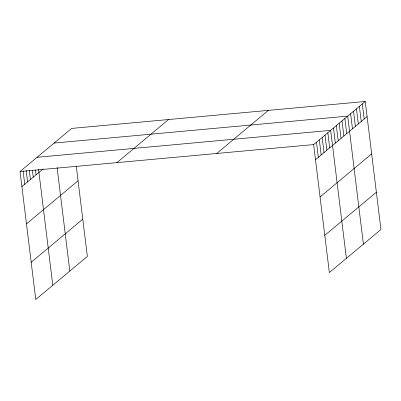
<?xml version="1.0" encoding="UTF-8"?>
<svg xmlns="http://www.w3.org/2000/svg" width="401" height="401" viewBox="0 0 401 401"><rect width="100%" height="100%" fill="white"/><g stroke="black" fill="none" stroke-linecap="round" stroke-linejoin="round"><path stroke-width="0.6" d="M76.32 166.515L87.358 256.414L35.764 299.507L20.05 171.513L71.644 128.42L365.236 101.493L380.95 229.487L329.356 272.58L313.642 144.586L365.236 101.493M21.91 186.64L43.188 168.866M26.481 223.888L78.07 180.796M116.937 162.631L168.525 119.533M31.193 262.264L82.781 219.167M216.756 153.473L268.349 110.38M315.502 159.713L367.09 116.621M320.073 196.961L371.667 153.864M324.785 235.332L376.379 192.239M54.1 143.072L347.692 116.145L363.411 244.139M37.077 157.292L330.67 130.365L346.384 258.359M20.05 171.513L313.642 144.586M362.309 103.934L364.168 119.062M359.386 106.375L361.246 121.503M356.464 108.816L358.324 123.949M353.542 111.262L355.396 126.39M350.619 113.704L352.474 128.831M344.855 118.516L346.715 133.643M342.018 120.886L343.878 136.014M339.181 123.257L341.04 138.385M336.344 125.623L338.198 140.751M333.507 127.994L335.361 143.122M327.833 132.736L329.687 147.864M324.995 135.107L326.85 150.235M322.153 137.478L324.013 152.606M319.316 139.849L321.176 154.976M316.479 142.215L318.339 157.342M57.102 167.513L69.814 271.066M38.561 169.397L52.792 285.286M35.499 169.949L36.095 174.791M32.441 170.505L33.258 177.162M29.303 170.455L30.421 179.533M26.17 170.405L27.584 181.904M23.113 170.961L24.747 184.275"/></g></svg>
